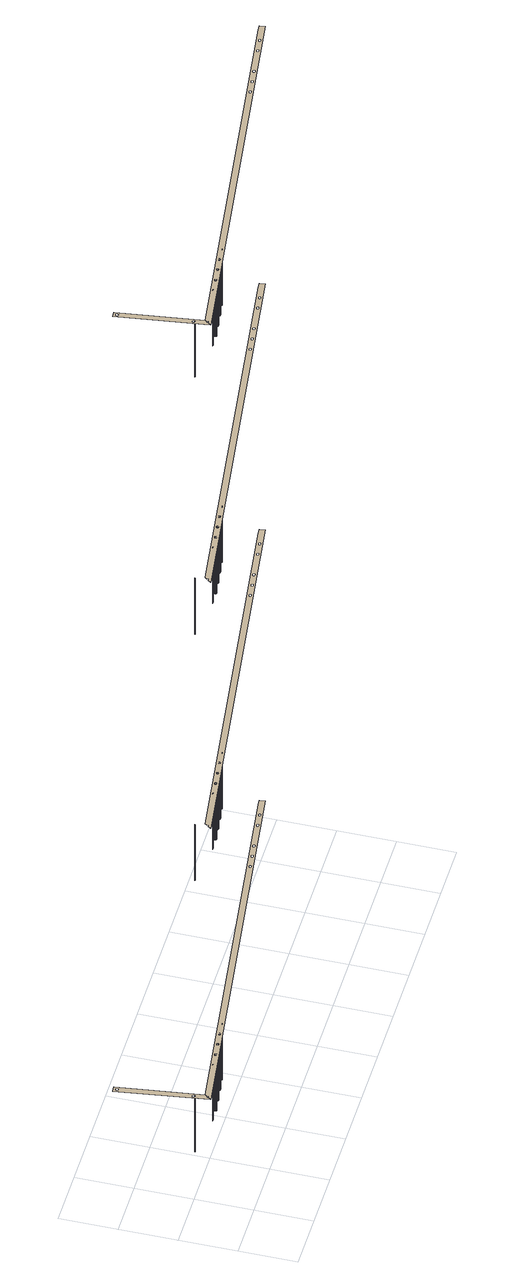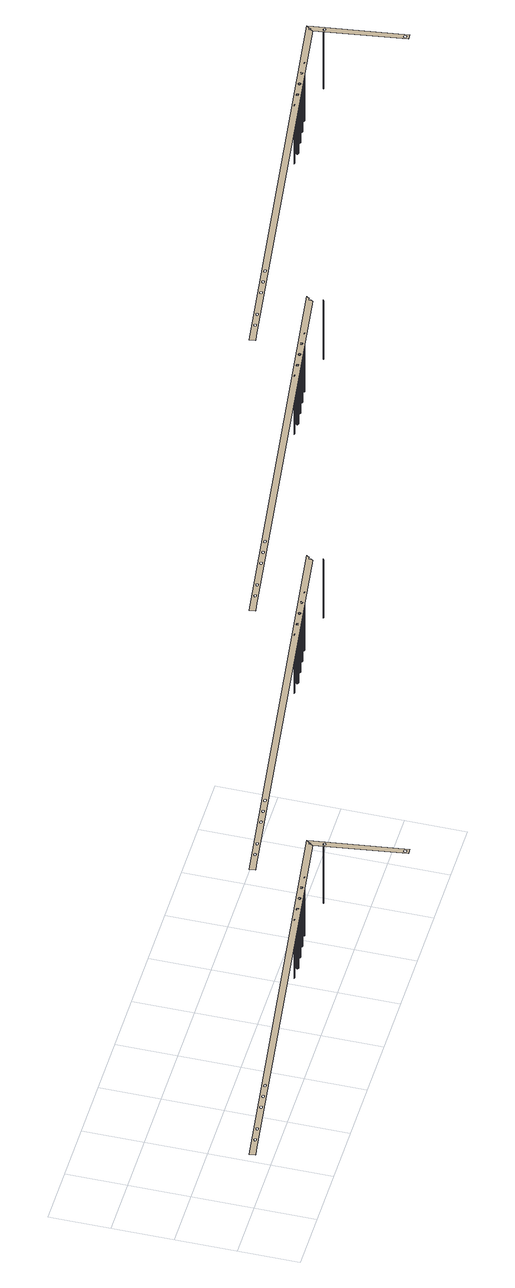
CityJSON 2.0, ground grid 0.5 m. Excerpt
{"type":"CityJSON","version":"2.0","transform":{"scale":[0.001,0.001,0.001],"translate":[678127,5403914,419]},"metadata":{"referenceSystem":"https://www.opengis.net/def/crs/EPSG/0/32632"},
"CityObjects":{
"building1":{"type":"Building","attributes":{"dataAvailable":"Sufficient","measuredHeight":17.58},"children":["building1-1","building1-2","building1-3","building1-4"]},
"building1-1":{"type":"BuildingInstallation","attributes":{"materialClass":"Metal","materialName":"Aluminium","materialUncertainty":0.3,"relationToConstruction":"outside"},"parents":["building1"],"geometry":[{"type":"MultiSurface","lod":"3","boundaries":[[[0,1,2,3,4,5,6,7,8,9,10,11,12,13,14,15,16],[17,18,19,20,21,22,23,24,25,26,27,28,29,30,31,32,33,34,35,36,37,38,39,40],[41,31,42],[43,44,45,46,47,48,49,50,51,52,53,54,55,56,57,58,59,60,61,62,63,64,65,66]],[[60,67,68,61]],[[69,68,67,70]],[[71,72,68,69]],[[61,68,72,62]],[[62,72,73,63]],[[74,73,72,71]],[[63,73,75,64]],[[76,75,73,74]],[[77,78,79,80]],[[80,79,81,82]],[[83,81,79,84]],[[85,86,81,83]],[[82,81,86,87]],[[87,86,88,89]],[[90,88,86,85]],[[1,0,91,92,93,13,12,94,95,96,97,98,99,100,101,102,103,104,105,106,107,108],[109,110,111,112,113,114,115,116,117,118,119,120,121,122,123,124,125,126,127,128,129,130,131,132],[133,134,135,136,137,138,139,140,141,142,143,144,145,146,147,148,149,150,151,152,153,154,155,156],[157,158,159,160,161,162,163,164,165,166,167,168,169,170,171,172,173,174,175,176,177,178,179,180],[181,182,183,184,185,186,187,188,189,190,191,192,193,194,195,196,197,198,199,200,201,202,203,204],[205,206,207,208,209,210,211,212,213,214,215,216,217,218,219,220,221,222,223,224,225,226,227,228]],[[229,230,231,232]],[[233,231,230,234]],[[235,236,230,229]],[[234,230,236,237]],[[232,231,238,239]],[[240,238,231,233]],[[239,238,241,242]],[[243,241,238,240]],[[244,245,236,235]],[[237,236,245,246]],[[247,248,241,243]],[[242,241,248,249]],[[250,251,245,244]],[[246,245,251,252]],[[253,254,248,247]],[[249,248,254,255]],[[255,254,256,257]],[[258,256,254,253]],[[257,256,259,260]],[[261,259,256,258]],[[262,263,264,265]],[[266,264,263,267]],[[232,229,235,244,250,268,265,262,269,270,271,272,273,274,275,276,277,278,260,257,255,249,242,239]],[[251,279,264,263,280,281,282,283,284,285,286,287,288,289,259,256,254,248,241,238,231,230,236,245]],[[290,289,259,261]],[[260,259,289,278]],[[269,280,263,262]],[[267,263,280,291]],[[278,289,288,277]],[[292,288,289,290]],[[270,281,280,269]],[[291,280,281,293]],[[277,288,287,276]],[[294,287,288,292]],[[293,281,282,295]],[[271,282,281,270]],[[296,286,287,294]],[[276,287,286,275]],[[272,283,282,271]],[[295,282,283,297]],[[275,286,285,274]],[[298,285,286,296]],[[273,284,283,272]],[[297,283,284,299]],[[274,285,284,273]],[[299,284,285,298]],[[300,301,302,303]],[[304,302,301,305]],[[306,307,301,300]],[[305,301,307,308]],[[309,310,302,304]],[[303,302,310,311]],[[311,310,312,313]],[[314,312,310,309]],[[308,307,315,316]],[[317,315,307,306]],[[316,315,318,319]],[[320,318,315,317]],[[313,312,321,322]],[[323,321,312,314]],[[324,325,318,320]],[[319,318,325,326]],[[327,328,321,323]],[[322,321,328,329]],[[330,331,325,324]],[[326,325,331,332]],[[329,328,333,334]],[[335,333,328,327]],[[336,337,331,330]],[[332,331,337,338]],[[339,340,341,342,343,344,345,346,347,348,349,337,331,325,318,315,307,301,302,310,312,321,328,333]],[[305,304,309,314,323,327,335,350,351,352,353,354,355,356,357,358,359,360,338,332,326,319,316,308]],[[350,339,333,335]],[[334,333,339,361]],[[338,337,349,360]],[[362,349,337,336]],[[351,340,339,350]],[[361,339,340,363]],[[364,348,349,362]],[[360,349,348,359]],[[363,340,341,365]],[[352,341,340,351]],[[366,347,348,364]],[[359,348,347,358]],[[353,342,341,352]],[[365,341,342,367]],[[367,342,343,368]],[[354,343,342,353]],[[369,346,347,366]],[[358,347,346,357]],[[355,344,343,354]],[[368,343,344,370]],[[371,345,346,369]],[[357,346,345,356]],[[356,345,344,355]],[[370,344,345,371]],[[372,373,374,375]],[[376,374,373,377]],[[375,374,378,379]],[[380,378,374,376]],[[377,373,381,382]],[[383,381,373,372]],[[384,385,381,383]],[[382,381,385,386]],[[379,378,387,388]],[[389,387,378,380]],[[386,385,390,391]],[[392,390,385,384]],[[388,387,393,394]],[[395,393,387,389]],[[396,397,390,392]],[[391,390,397,398]],[[394,393,399,400]],[[401,399,393,395]],[[402,403,397,396]],[[398,397,403,404]],[[405,406,399,401]],[[400,399,406,407]],[[404,403,408,409]],[[410,408,403,402]],[[411,412,413,414,415,416,417,407,400,394,388,379,375,372,383,384,392,396,402,410,418,419,420,421]],[[422,406,399,393,387,378,374,373,381,385,390,397,403,408,423,424,425,426,427,428,429,430,431,432]],[[409,408,423,433]],[[418,423,408,410]],[[419,424,423,418]],[[433,423,424,434]],[[420,425,424,419]],[[434,424,425,435]],[[435,425,426,436]],[[421,426,425,420]],[[414,430,429,413]],[[437,429,430,438]],[[439,428,429,437]],[[413,429,428,412]],[[436,426,427,440]],[[411,427,426,421]],[[412,428,427,411]],[[440,427,428,439]],[[441,442,443,444]],[[445,443,442,446]],[[447,448,443,445]],[[444,443,448,449]]]}]},
"building1-2":{"type":"BuildingInstallation","attributes":{"materialClass":"Metal","materialName":"Aluminium","materialUncertainty":0.3,"relationToConstruction":"outside"},"parents":["building1"],"geometry":[{"type":"MultiSurface","lod":"3","boundaries":[[[450,451,452,453,454,455,456,457,458,459,460,461,462,463,464,465,466],[467,468,469,470,471,472,473,474,475,476,477,478,479,480,481,482,483,484,485,486,487,488,489,490],[491,481,492],[493,494,495,496,497,498,499,500,501,502,503,504,505,506,507,508,509,510,511,512,513,514,515,516]],[[510,517,518,511]],[[519,518,517,520]],[[521,522,518,519]],[[511,518,522,512]],[[512,522,523,513]],[[524,523,522,521]],[[513,523,525,514]],[[526,525,523,524]],[[527,528,529,530]],[[530,529,531,532]],[[533,531,529,534]],[[535,536,531,533]],[[532,531,536,537]],[[537,536,538,539]],[[540,538,536,535]],[[451,450,541,542,543,463,462,544,545,546,547,548,549,550,551,552,553,554,555,556,557,558],[559,560,561,562,563,564,565,566,567,568,569,570,571,572,573,574,575,576,577,578,579,580,581,582],[583,584,585,586,587,588,589,590,591,592,593,594,595,596,597,598,599,600,601,602,603,604,605,606],[607,608,609,610,611,612,613,614,615,616,617,618,619,620,621,622,623,624,625,626,627,628,629,630],[631,632,633,634,635,636,637,638,639,640,641,642,643,644,645,646,647,648,649,650,651,652,653,654],[655,656,657,658,659,660,661,662,663,664,665,666,667,668,669,670,671,672,673,674,675,676,677,678]],[[679,680,681,682]],[[683,681,680,684]],[[685,686,680,679]],[[684,680,686,687]],[[682,681,688,689]],[[690,688,681,683]],[[689,688,691,692]],[[693,691,688,690]],[[694,695,686,685]],[[687,686,695,696]],[[697,698,691,693]],[[692,691,698,699]],[[700,701,695,694]],[[696,695,701,702]],[[703,704,698,697]],[[699,698,704,705]],[[705,704,706,707]],[[708,706,704,703]],[[707,706,709,710]],[[711,709,706,708]],[[712,713,714,715]],[[716,714,713,717]],[[682,679,685,694,700,718,715,712,719,720,721,722,723,724,725,726,727,728,710,707,705,699,692,689]],[[701,729,714,713,730,731,732,733,734,735,736,737,738,739,709,706,704,698,691,688,681,680,686,695]],[[740,739,709,711]],[[710,709,739,728]],[[719,730,713,712]],[[717,713,730,741]],[[728,739,738,727]],[[742,738,739,740]],[[720,731,730,719]],[[741,730,731,743]],[[727,738,737,726]],[[744,737,738,742]],[[743,731,732,745]],[[721,732,731,720]],[[746,736,737,744]],[[726,737,736,725]],[[722,733,732,721]],[[745,732,733,747]],[[725,736,735,724]],[[748,735,736,746]],[[723,734,733,722]],[[747,733,734,749]],[[724,735,734,723]],[[749,734,735,748]],[[750,751,752,753]],[[754,752,751,755]],[[756,757,751,750]],[[755,751,757,758]],[[759,760,752,754]],[[753,752,760,761]],[[761,760,762,763]],[[764,762,760,759]],[[758,757,765,766]],[[767,765,757,756]],[[766,765,768,769]],[[770,768,765,767]],[[763,762,771,772]],[[773,771,762,764]],[[774,775,768,770]],[[769,768,775,776]],[[777,778,771,773]],[[772,771,778,779]],[[780,781,775,774]],[[776,775,781,782]],[[779,778,783,784]],[[785,783,778,777]],[[786,787,781,780]],[[782,781,787,788]],[[789,790,791,792,793,794,795,796,797,798,799,787,781,775,768,765,757,751,752,760,762,771,778,783]],[[755,754,759,764,773,777,785,800,801,802,803,804,805,806,807,808,809,810,788,782,776,769,766,758]],[[800,789,783,785]],[[784,783,789,811]],[[788,787,799,810]],[[812,799,787,786]],[[801,790,789,800]],[[811,789,790,813]],[[814,798,799,812]],[[810,799,798,809]],[[813,790,791,815]],[[802,791,790,801]],[[816,797,798,814]],[[809,798,797,808]],[[803,792,791,802]],[[815,791,792,817]],[[817,792,793,818]],[[804,793,792,803]],[[819,796,797,816]],[[808,797,796,807]],[[805,794,793,804]],[[818,793,794,820]],[[821,795,796,819]],[[807,796,795,806]],[[806,795,794,805]],[[820,794,795,821]],[[822,823,824,825]],[[826,824,823,827]],[[825,824,828,829]],[[830,828,824,826]],[[827,823,831,832]],[[833,831,823,822]],[[834,835,831,833]],[[832,831,835,836]],[[829,828,837,838]],[[839,837,828,830]],[[836,835,840,841]],[[842,840,835,834]],[[838,837,843,844]],[[845,843,837,839]],[[846,847,840,842]],[[841,840,847,848]],[[844,843,849,850]],[[851,849,843,845]],[[852,853,847,846]],[[848,847,853,854]],[[855,856,849,851]],[[850,849,856,857]],[[854,853,858,859]],[[860,858,853,852]],[[861,862,863,864,865,866,867,857,850,844,838,829,825,822,833,834,842,846,852,860,868,869,870,871]],[[872,856,849,843,837,828,824,823,831,835,840,847,853,858,873,874,875,876,877,878,879,880,881,882]],[[859,858,873,883]],[[868,873,858,860]],[[869,874,873,868]],[[883,873,874,884]],[[870,875,874,869]],[[884,874,875,885]],[[885,875,876,886]],[[871,876,875,870]],[[864,880,879,863]],[[887,879,880,888]],[[889,878,879,887]],[[863,879,878,862]],[[886,876,877,890]],[[861,877,876,871]],[[862,878,877,861]],[[890,877,878,889]],[[891,892,893,894]],[[895,893,892,896]],[[897,898,893,895]],[[894,893,898,899]]]}]},
"building1-3":{"type":"BuildingInstallation","attributes":{"materialClass":"Metal","materialName":"Aluminium","materialUncertainty":0.3,"relationToConstruction":"outside"},"parents":["building1"],"geometry":[{"type":"MultiSurface","lod":"3","boundaries":[[[900,901,902,903]],[[904,902,901,905]],[[906,907,902,904]],[[903,902,907,908]],[[908,907,909,910]],[[911,909,907,906]],[[910,909,912,913]],[[914,912,909,911]],[[915,916,917,918]],[[918,917,919,920]],[[921,919,917,922]],[[923,924,919,921]],[[920,919,924,925]],[[925,924,926,927]],[[928,926,924,923]],[[929,930,931,932,933,934,935,936,937,938,939,940,941,942,943,944,945,946,947,948,949,950],[951,952,953,954,955,956,957,958,959,960,961,962,963,964,965,966,967,968,969,970,971,972,973,974],[975,976,977,978,979,980,981,982,983,984,985,986,987,988,989,990,991,992,993,994,995,996,997,998],[999,1000,1001,1002,1003,1004,1005,1006,1007,1008,1009,1010,1011,1012,1013,1014,1015,1016,1017,1018,1019,1020,1021,1022],[1023,1024,1025,1026,1027,1028,1029,1030,1031,1032,1033,1034,1035,1036,1037,1038,1039,1040,1041,1042,1043,1044,1045,1046],[1047,1048,1049,1050,1051,1052,1053,1054,1055,1056,1057,1058,1059,1060,1061,1062,1063,1064,1065,1066,1067,1068,1069,1070]],[[1071,1072,1073,1074]],[[1075,1073,1072,1076]],[[1077,1078,1072,1071]],[[1076,1072,1078,1079]],[[1074,1073,1080,1081]],[[1082,1080,1073,1075]],[[1081,1080,1083,1084]],[[1085,1083,1080,1082]],[[1086,1087,1078,1077]],[[1079,1078,1087,1088]],[[1089,1090,1083,1085]],[[1084,1083,1090,1091]],[[1092,1093,1087,1086]],[[1088,1087,1093,1094]],[[1095,1096,1090,1089]],[[1091,1090,1096,1097]],[[1097,1096,1098,1099]],[[1100,1098,1096,1095]],[[1099,1098,1101,1102]],[[1103,1101,1098,1100]],[[1104,1105,1106,1107]],[[1108,1106,1105,1109]],[[1074,1071,1077,1086,1092,1110,1107,1104,1111,1112,1113,1114,1115,1116,1117,1118,1119,1120,1102,1099,1097,1091,1084,1081]],[[1093,1121,1106,1105,1122,1123,1124,1125,1126,1127,1128,1129,1130,1131,1101,1098,1096,1090,1083,1080,1073,1072,1078,1087]],[[1132,1131,1101,1103]],[[1102,1101,1131,1120]],[[1111,1122,1105,1104]],[[1109,1105,1122,1133]],[[1120,1131,1130,1119]],[[1134,1130,1131,1132]],[[1112,1123,1122,1111]],[[1133,1122,1123,1135]],[[1119,1130,1129,1118]],[[1136,1129,1130,1134]],[[1135,1123,1124,1137]],[[1113,1124,1123,1112]],[[1138,1128,1129,1136]],[[1118,1129,1128,1117]],[[1114,1125,1124,1113]],[[1137,1124,1125,1139]],[[1117,1128,1127,1116]],[[1140,1127,1128,1138]],[[1115,1126,1125,1114]],[[1139,1125,1126,1141]],[[1116,1127,1126,1115]],[[1141,1126,1127,1140]],[[1142,1143,1144,1145]],[[1146,1144,1143,1147]],[[1148,1149,1143,1142]],[[1147,1143,1149,1150]],[[1151,1152,1144,1146]],[[1145,1144,1152,1153]],[[1153,1152,1154,1155]],[[1156,1154,1152,1151]],[[1150,1149,1157,1158]],[[1159,1157,1149,1148]],[[1158,1157,1160,1161]],[[1162,1160,1157,1159]],[[1155,1154,1163,1164]],[[1165,1163,1154,1156]],[[1166,1167,1160,1162]],[[1161,1160,1167,1168]],[[1169,1170,1163,1165]],[[1164,1163,1170,1171]],[[1172,1173,1167,1166]],[[1168,1167,1173,1174]],[[1171,1170,1175,1176]],[[1177,1175,1170,1169]],[[1178,1179,1173,1172]],[[1174,1173,1179,1180]],[[1181,1182,1183,1184,1185,1186,1187,1188,1189,1190,1191,1179,1173,1167,1160,1157,1149,1143,1144,1152,1154,1163,1170,1175]],[[1147,1146,1151,1156,1165,1169,1177,1192,1193,1194,1195,1196,1197,1198,1199,1200,1201,1202,1180,1174,1168,1161,1158,1150]],[[1192,1181,1175,1177]],[[1176,1175,1181,1203]],[[1180,1179,1191,1202]],[[1204,1191,1179,1178]],[[1193,1182,1181,1192]],[[1203,1181,1182,1205]],[[1206,1190,1191,1204]],[[1202,1191,1190,1201]],[[1205,1182,1183,1207]],[[1194,1183,1182,1193]],[[1208,1189,1190,1206]],[[1201,1190,1189,1200]],[[1195,1184,1183,1194]],[[1207,1183,1184,1209]],[[1209,1184,1185,1210]],[[1196,1185,1184,1195]],[[1211,1188,1189,1208]],[[1200,1189,1188,1199]],[[1197,1186,1185,1196]],[[1210,1185,1186,1212]],[[1213,1187,1188,1211]],[[1199,1188,1187,1198]],[[1198,1187,1186,1197]],[[1212,1186,1187,1213]],[[1214,1215,1216,1217]],[[1218,1216,1215,1219]],[[1217,1216,1220,1221]],[[1222,1220,1216,1218]],[[1219,1215,1223,1224]],[[1225,1223,1215,1214]],[[1226,1227,1223,1225]],[[1224,1223,1227,1228]],[[1221,1220,1229,1230]],[[1231,1229,1220,1222]],[[1228,1227,1232,1233]],[[1234,1232,1227,1226]],[[1230,1229,1235,1236]],[[1237,1235,1229,1231]],[[1238,1239,1232,1234]],[[1233,1232,1239,1240]],[[1236,1235,1241,1242]],[[1243,1241,1235,1237]],[[1244,1245,1239,1238]],[[1240,1239,1245,1246]],[[1247,1248,1241,1243]],[[1242,1241,1248,1249]],[[1250,1251,1248,1247]],[[1249,1248,1251,1252]],[[1246,1245,1253,1254]],[[1255,1253,1245,1244]],[[1256,1257,1258,1259,1260,1261,1252,1249,1242,1236,1230,1221,1217,1214,1225,1226,1234,1238,1244,1255,1262,1263,1264,1265]],[[1251,1248,1241,1235,1229,1220,1216,1215,1223,1227,1232,1239,1245,1253,1266,1267,1268,1269,1270,1271,1272,1273,1274,1275]],[[1254,1253,1266,1276]],[[1262,1266,1253,1255]],[[1263,1267,1266,1262]],[[1276,1266,1267,1277]],[[1264,1268,1267,1263]],[[1277,1267,1268,1278]],[[1278,1268,1269,1279]],[[1265,1269,1268,1264]],[[1259,1273,1272,1258]],[[1280,1272,1273,1281]],[[1282,1271,1272,1280]],[[1258,1272,1271,1257]],[[1279,1269,1270,1283]],[[1256,1270,1269,1265]],[[1257,1271,1270,1256]],[[1283,1270,1271,1282]],[[1284,1285,1286,1287]],[[1288,1286,1285,1289]],[[1290,1291,1286,1288]],[[1287,1286,1291,1292]]]}]},
"building1-4":{"type":"BuildingInstallation","attributes":{"materialClass":"Metal","materialName":"Aluminium","materialUncertainty":0.3,"relationToConstruction":"outside"},"parents":["building1"],"geometry":[{"type":"MultiSurface","lod":"3","boundaries":[[[1293,1294,1295,1296]],[[1297,1295,1294,1298]],[[1299,1300,1295,1297]],[[1296,1295,1300,1301]],[[1301,1300,1302,1303]],[[1304,1302,1300,1299]],[[1303,1302,1305,1306]],[[1307,1305,1302,1304]],[[1308,1309,1310,1311]],[[1311,1310,1312,1313]],[[1314,1312,1310,1315]],[[1316,1317,1312,1314]],[[1313,1312,1317,1318]],[[1318,1317,1319,1320]],[[1321,1319,1317,1316]],[[1322,1323,1324,1325,1326,1327,1328,1329,1330,1331,1332,1333,1334,1335,1336,1337,1338,1339,1340,1341,1342,1343],[1344,1345,1346,1347,1348,1349,1350,1351,1352,1353,1354,1355,1356,1357,1358,1359,1360,1361,1362,1363,1364,1365,1366,1367],[1368,1369,1370,1371,1372,1373,1374,1375,1376,1377,1378,1379,1380,1381,1382,1383,1384,1385,1386,1387,1388,1389,1390,1391],[1392,1393,1394,1395,1396,1397,1398,1399,1400,1401,1402,1403,1404,1405,1406,1407,1408,1409,1410,1411,1412,1413,1414,1415],[1416,1417,1418,1419,1420,1421,1422,1423,1424,1425,1426,1427,1428,1429,1430,1431,1432,1433,1434,1435,1436,1437,1438,1439],[1440,1441,1442,1443,1444,1445,1446,1447,1448,1449,1450,1451,1452,1453,1454,1455,1456,1457,1458,1459,1460,1461,1462,1463]],[[1464,1465,1466,1467]],[[1468,1466,1465,1469]],[[1470,1471,1465,1464]],[[1469,1465,1471,1472]],[[1467,1466,1473,1474]],[[1475,1473,1466,1468]],[[1474,1473,1476,1477]],[[1478,1476,1473,1475]],[[1479,1480,1471,1470]],[[1472,1471,1480,1481]],[[1482,1483,1476,1478]],[[1477,1476,1483,1484]],[[1485,1486,1480,1479]],[[1481,1480,1486,1487]],[[1488,1489,1483,1482]],[[1484,1483,1489,1490]],[[1490,1489,1491,1492]],[[1493,1491,1489,1488]],[[1492,1491,1494,1495]],[[1496,1494,1491,1493]],[[1497,1498,1499,1500]],[[1501,1499,1498,1502]],[[1467,1464,1470,1479,1485,1503,1500,1497,1504,1505,1506,1507,1508,1509,1510,1511,1512,1513,1495,1492,1490,1484,1477,1474]],[[1486,1514,1499,1498,1515,1516,1517,1518,1519,1520,1521,1522,1523,1524,1494,1491,1489,1483,1476,1473,1466,1465,1471,1480]],[[1525,1524,1494,1496]],[[1495,1494,1524,1513]],[[1504,1515,1498,1497]],[[1502,1498,1515,1526]],[[1513,1524,1523,1512]],[[1527,1523,1524,1525]],[[1505,1516,1515,1504]],[[1526,1515,1516,1528]],[[1512,1523,1522,1511]],[[1529,1522,1523,1527]],[[1528,1516,1517,1530]],[[1506,1517,1516,1505]],[[1531,1521,1522,1529]],[[1511,1522,1521,1510]],[[1507,1518,1517,1506]],[[1530,1517,1518,1532]],[[1510,1521,1520,1509]],[[1533,1520,1521,1531]],[[1508,1519,1518,1507]],[[1532,1518,1519,1534]],[[1509,1520,1519,1508]],[[1534,1519,1520,1533]],[[1535,1536,1537,1538]],[[1539,1537,1536,1540]],[[1541,1542,1536,1535]],[[1540,1536,1542,1543]],[[1544,1545,1537,1539]],[[1538,1537,1545,1546]],[[1546,1545,1547,1548]],[[1549,1547,1545,1544]],[[1543,1542,1550,1551]],[[1552,1550,1542,1541]],[[1551,1550,1553,1554]],[[1555,1553,1550,1552]],[[1548,1547,1556,1557]],[[1558,1556,1547,1549]],[[1559,1560,1553,1555]],[[1554,1553,1560,1561]],[[1562,1563,1556,1558]],[[1557,1556,1563,1564]],[[1565,1566,1560,1559]],[[1561,1560,1566,1567]],[[1564,1563,1568,1569]],[[1570,1568,1563,1562]],[[1571,1572,1566,1565]],[[1567,1566,1572,1573]],[[1574,1575,1576,1577,1578,1579,1580,1581,1582,1583,1584,1572,1566,1560,1553,1550,1542,1536,1537,1545,1547,1556,1563,1568]],[[1540,1539,1544,1549,1558,1562,1570,1585,1586,1587,1588,1589,1590,1591,1592,1593,1594,1595,1573,1567,1561,1554,1551,1543]],[[1585,1574,1568,1570]],[[1569,1568,1574,1596]],[[1573,1572,1584,1595]],[[1597,1584,1572,1571]],[[1586,1575,1574,1585]],[[1596,1574,1575,1598]],[[1599,1583,1584,1597]],[[1595,1584,1583,1594]],[[1598,1575,1576,1600]],[[1587,1576,1575,1586]],[[1601,1582,1583,1599]],[[1594,1583,1582,1593]],[[1588,1577,1576,1587]],[[1600,1576,1577,1602]],[[1602,1577,1578,1603]],[[1589,1578,1577,1588]],[[1604,1581,1582,1601]],[[1593,1582,1581,1592]],[[1590,1579,1578,1589]],[[1603,1578,1579,1605]],[[1606,1580,1581,1604]],[[1592,1581,1580,1591]],[[1591,1580,1579,1590]],[[1605,1579,1580,1606]],[[1607,1608,1609,1610]],[[1611,1609,1608,1612]],[[1610,1609,1613,1614]],[[1615,1613,1609,1611]],[[1612,1608,1616,1617]],[[1618,1616,1608,1607]],[[1619,1620,1616,1618]],[[1617,1616,1620,1621]],[[1614,1613,1622,1623]],[[1624,1622,1613,1615]],[[1621,1620,1625,1626]],[[1627,1625,1620,1619]],[[1623,1622,1628,1629]],[[1630,1628,1622,1624]],[[1631,1632,1625,1627]],[[1626,1625,1632,1633]],[[1629,1628,1634,1635]],[[1636,1634,1628,1630]],[[1637,1638,1632,1631]],[[1633,1632,1638,1639]],[[1640,1641,1634,1636]],[[1635,1634,1641,1642]],[[1643,1644,1641,1640]],[[1642,1641,1644,1645]],[[1639,1638,1646,1647]],[[1648,1646,1638,1637]],[[1649,1650,1651,1652,1653,1654,1645,1642,1635,1629,1623,1614,1610,1607,1618,1619,1627,1631,1637,1648,1655,1656,1657,1658]],[[1644,1641,1634,1628,1622,1613,1609,1608,1616,1620,1625,1632,1638,1646,1659,1660,1661,1662,1663,1664,1665,1666,1667,1668]],[[1647,1646,1659,1669]],[[1655,1659,1646,1648]],[[1656,1660,1659,1655]],[[1669,1659,1660,1670]],[[1657,1661,1660,1656]],[[1670,1660,1661,1671]],[[1671,1661,1662,1672]],[[1658,1662,1661,1657]],[[1652,1666,1665,1651]],[[1673,1665,1666,1674]],[[1675,1664,1665,1673]],[[1651,1665,1664,1650]],[[1672,1662,1663,1676]],[[1649,1663,1662,1658]],[[1650,1664,1663,1649]],[[1676,1663,1664,1675]],[[1677,1678,1679,1680]],[[1681,1679,1678,1682]],[[1683,1684,1679,1681]],[[1680,1679,1684,1685]]]}]}
},
"vertices":[
[586,562,1115],[573,546,1115],[572,546,1115],[569,546,1115],[566,545,1115],[564,544,1115],[562,542,1115],[560,540,1115],[560,538,1115],[559,536,1115],[559,533,1115],[559,531,1115],[561,529,1115],[543,506,1115],[536,556,1115],[437,1292,1115],[486,1299,1115],[469,1275,1115],[467,1276,1115],[464,1276,1115],[462,1276,1115],[460,1274,1115],[458,1272,1115],[457,1270,1115],[457,1267,1115],[457,1264,1115],[457,1261,1115],[459,1259,1115],[460,1256,1115],[463,1255,1115],[465,1254,1115],[467,1254,1115],[470,1255,1115],[472,1256,1115],[473,1258,1115],[474,1261,1115],[475,1263,1115],[475,1266,1115],[474,1269,1115],[473,1272,1115],[471,1274,1115],[472,1255,1115],[470,1254,1115],[557,651,1115],[556,654,1115],[554,656,1115],[552,657,1115],[550,658,1115],[548,658,1115],[545,657,1115],[543,656,1115],[542,654,1115],[541,652,1115],[540,649,1115],[540,646,1115],[541,643,1115],[542,641,1115],[544,639,1115],[546,637,1115],[548,637,1115],[550,637,1115],[553,637,1115],[555,639,1115],[556,641,1115],[557,643,1115],[558,646,1115],[558,648,1115],[550,637,503],[553,637,503],[553,637,502],[550,637,502],[555,639,502],[555,639,503],[556,641,503],[556,641,502],[557,643,503],[557,643,502],[941,593,502],[941,593,503],[944,594,503],[944,594,502],[947,594,503],[947,594,502],[947,594,1115],[944,594,1115],[949,594,1115],[949,594,503],[949,594,502],[952,593,503],[952,593,502],[952,593,1115],[4006,1023,1115],[4056,1029,1115],[4062,980,1115],[563,527,1115],[565,526,1115],[568,526,1115],[571,526,1115],[574,527,1115],[576,528,1115],[578,530,1115],[580,532,1115],[581,534,1115],[581,536,1115],[581,539,1115],[580,541,1115],[579,543,1115],[577,544,1115],[574,546,1115],[3295,902,1115],[3294,904,1115],[3293,906,1115],[3291,907,1115],[3288,909,1115],[3286,909,1115],[3283,909,1115],[3280,908,1115],[3278,907,1115],[3276,905,1115],[3274,903,1115],[3273,901,1115],[3273,899,1115],[3274,897,1115],[3275,895,1115],[3277,893,1115],[3280,892,1115],[3282,891,1115],[3285,892,1115],[3288,892,1115],[3290,893,1115],[3292,895,1115],[3294,897,1115],[3295,899,1115],[3880,980,1115],[3881,978,1115],[3882,976,1115],[3884,975,1115],[3887,974,1115],[3889,973,1115],[3892,973,1115],[3895,974,1115],[3897,975,1115],[3899,977,1115],[3901,979,1115],[3901,981,1115],[3902,983,1115],[3901,986,1115],[3900,988,1115],[3898,989,1115],[3895,990,1115],[3893,991,1115],[3890,991,1115],[3887,990,1115],[3885,989,1115],[3883,987,1115],[3881,985,1115],[3880,983,1115],[3759,964,1115],[3760,962,1115],[3761,960,1115],[3763,958,1115],[3765,957,1115],[3768,957,1115],[3771,957,1115],[3773,958,1115],[3776,959,1115],[3778,960,1115],[3779,962,1115],[3780,965,1115],[3780,967,1115],[3780,969,1115],[3778,971,1115],[3776,973,1115],[3774,974,1115],[3771,974,1115],[3768,974,1115],[3766,974,1115],[3763,972,1115],[3761,971,1115],[3760,969,1115],[3759,966,1115],[3416,918,1115],[3415,920,1115],[3414,922,1115],[3412,924,1115],[3410,925,1115],[3407,925,1115],[3404,925,1115],[3402,925,1115],[3399,923,1115],[3397,922,1115],[3396,920,1115],[3395,917,1115],[3395,915,1115],[3395,913,1115],[3397,911,1115],[3399,909,1115],[3401,908,1115],[3404,908,1115],[3407,908,1115],[3409,909,1115],[3412,910,1115],[3414,911,1115],[3415,913,1115],[3416,916,1115],[3516,931,1115],[3517,929,1115],[3518,927,1115],[3520,926,1115],[3522,925,1115],[3525,924,1115],[3528,924,1115],[3531,925,1115],[3533,926,1115],[3535,928,1115],[3537,930,1115],[3537,932,1115],[3537,934,1115],[3537,937,1115],[3535,939,1115],[3533,940,1115],[3531,941,1115],[3528,942,1115],[3526,942,1115],[3523,941,1115],[3520,940,1115],[3518,938,1115],[3517,936,1115],[3516,934,1115],[1056,598,502],[1056,598,503],[1056,600,503],[1056,600,502],[1056,600,1115],[1056,598,1115],[1058,596,502],[1058,596,503],[1058,596,1115],[1056,603,503],[1056,603,502],[1056,603,1115],[1056,605,503],[1056,605,502],[1056,605,1115],[1060,595,502],[1060,595,503],[1060,595,1115],[1058,607,1115],[1058,607,503],[1058,607,502],[1062,593,502],[1062,593,503],[1062,593,1115],[1060,609,1115],[1060,609,503],[1060,609,502],[1062,610,503],[1062,610,502],[1062,610,1115],[1065,610,503],[1065,610,502],[1065,610,1115],[1070,594,502],[1070,594,503],[1067,593,503],[1067,593,502],[1067,593,1115],[1070,594,1115],[1065,593,502],[1073,595,502],[1075,597,502],[1076,599,502],[1077,601,502],[1077,603,502],[1076,605,502],[1075,607,502],[1073,609,502],[1071,610,502],[1068,611,502],[1065,593,503],[1073,595,503],[1075,597,503],[1076,599,503],[1077,601,503],[1077,603,503],[1076,605,503],[1075,607,503],[1073,609,503],[1071,610,503],[1068,611,503],[1068,611,1115],[1073,595,1115],[1071,610,1115],[1075,597,1115],[1073,609,1115],[1076,599,1115],[1075,607,1115],[1077,601,1115],[1076,605,1115],[1077,603,1115],[1177,617,1115],[1177,617,503],[1178,614,503],[1178,614,1115],[1178,614,502],[1177,617,502],[1177,619,1115],[1177,619,503],[1177,619,502],[1179,612,502],[1179,612,503],[1179,612,1115],[1181,611,503],[1181,611,1115],[1181,611,502],[1178,621,503],[1178,621,502],[1178,621,1115],[1179,623,503],[1179,623,502],[1179,623,1115],[1183,610,503],[1183,610,1115],[1183,610,502],[1181,625,1115],[1181,625,503],[1181,625,502],[1186,609,502],[1186,609,503],[1186,609,1115],[1184,626,1115],[1184,626,503],[1184,626,502],[1189,609,503],[1189,609,1115],[1189,609,502],[1186,627,1115],[1186,627,503],[1186,627,502],[1192,610,503],[1194,611,503],[1196,613,503],[1197,615,503],[1198,617,503],[1198,620,503],[1198,622,503],[1196,624,503],[1194,625,503],[1192,626,503],[1189,627,503],[1192,610,502],[1194,611,502],[1196,613,502],[1197,615,502],[1198,617,502],[1198,620,502],[1198,622,502],[1196,624,502],[1194,625,502],[1192,626,502],[1189,627,502],[1192,610,1115],[1189,627,1115],[1194,611,1115],[1192,626,1115],[1196,613,1115],[1194,625,1115],[1197,615,1115],[1198,617,1115],[1196,624,1115],[1198,620,1115],[1198,622,1115],[1299,631,502],[1299,631,503],[1298,633,503],[1298,633,502],[1298,633,1115],[1299,631,1115],[1298,635,503],[1298,635,502],[1298,635,1115],[1300,629,503],[1300,629,1115],[1300,629,502],[1302,627,502],[1302,627,503],[1302,627,1115],[1299,638,503],[1299,638,502],[1299,638,1115],[1305,626,503],[1305,626,1115],[1305,626,502],[1301,640,503],[1301,640,502],[1301,640,1115],[1307,626,502],[1307,626,503],[1307,626,1115],[1303,641,503],[1303,641,502],[1303,641,1115],[1310,626,502],[1310,626,503],[1310,626,1115],[1305,642,1115],[1305,642,503],[1305,642,502],[1313,626,503],[1313,626,1115],[1313,626,502],[1320,636,502],[1319,638,502],[1318,640,502],[1316,642,502],[1313,643,502],[1311,643,502],[1308,643,502],[1315,628,502],[1317,629,502],[1319,631,502],[1320,634,502],[1308,643,503],[1315,628,503],[1317,629,503],[1319,631,503],[1320,634,503],[1320,636,503],[1319,638,503],[1318,640,503],[1316,642,503],[1313,643,503],[1311,643,503],[1315,628,1115],[1317,629,1115],[1319,631,1115],[1320,634,1115],[1318,640,1115],[1316,642,1115],[1319,638,1115],[1320,636,1115],[1426,642,1120],[1426,642,503],[1429,642,503],[1429,642,1120],[1429,642,502],[1426,642,502],[1432,642,502],[1432,642,503],[1432,642,1120],
[586,562,9663],[573,546,9663],[572,546,9663],[569,546,9663],[566,545,9663],[564,544,9663],[562,542,9663],[560,540,9663],[560,538,9663],[559,536,9663],[559,533,9663],[559,531,9663],[561,529,9663],[543,506,9663],[536,556,9663],[437,1292,9663],[486,1299,9663],[469,1275,9663],[467,1276,9663],[464,1276,9663],[462,1276,9663],[460,1274,9663],[458,1272,9663],[457,1270,9663],[457,1267,9663],[457,1264,9663],[457,1261,9663],[459,1259,9663],[460,1256,9663],[463,1255,9663],[465,1254,9663],[467,1254,9663],[470,1255,9663],[472,1256,9663],[473,1258,9663],[474,1261,9663],[475,1263,9663],[475,1266,9663],[474,1269,9663],[473,1272,9663],[471,1274,9663],[472,1255,9663],[470,1254,9663],[557,651,9663],[556,654,9663],[554,656,9663],[552,657,9663],[550,658,9663],[548,658,9663],[545,657,9663],[543,656,9663],[542,654,9663],[541,652,9663],[540,649,9663],[540,646,9663],[541,643,9663],[542,641,9663],[544,639,9663],[546,637,9663],[548,637,9663],[550,637,9663],[553,637,9663],[555,639,9663],[556,641,9663],[557,643,9663],[558,646,9663],[558,648,9663],[550,637,9052],[553,637,9052],[553,637,9050],[550,637,9050],[555,639,9050],[555,639,9052],[556,641,9052],[556,641,9050],[557,643,9052],[557,643,9050],[941,593,9050],[941,593,9052],[944,594,9052],[944,594,9050],[947,594,9052],[947,594,9050],[947,594,9663],[944,594,9663],[949,594,9663],[949,594,9052],[949,594,9050],[952,593,9052],[952,593,9050],[952,593,9663],[4006,1023,9663],[4056,1029,9663],[4062,980,9663],[563,527,9663],[565,526,9663],[568,526,9663],[571,526,9663],[574,527,9663],[576,528,9663],[578,530,9663],[580,532,9663],[581,534,9663],[581,536,9663],[581,539,9663],[580,541,9663],[579,543,9663],[577,544,9663],[574,546,9663],[3295,902,9663],[3294,904,9663],[3293,906,9663],[3291,907,9663],[3288,909,9663],[3286,909,9663],[3283,909,9663],[3280,908,9663],[3278,907,9663],[3276,905,9663],[3274,903,9663],[3273,901,9663],[3273,899,9663],[3274,897,9663],[3275,895,9663],[3277,893,9663],[3280,892,9663],[3282,891,9663],[3285,892,9663],[3288,892,9663],[3290,893,9663],[3292,895,9663],[3294,897,9663],[3295,899,9663],[3880,980,9663],[3881,978,9663],[3882,976,9663],[3884,975,9663],[3887,974,9663],[3889,973,9663],[3892,973,9663],[3895,974,9663],[3897,975,9663],[3899,977,9663],[3901,979,9663],[3901,981,9663],[3902,983,9663],[3901,986,9663],[3900,988,9663],[3898,989,9663],[3895,990,9663],[3893,991,9663],[3890,991,9663],[3887,990,9663],[3885,989,9663],[3883,987,9663],[3881,985,9663],[3880,983,9663],[3759,964,9663],[3760,962,9663],[3761,960,9663],[3763,958,9663],[3765,957,9663],[3768,957,9663],[3771,957,9663],[3773,958,9663],[3776,959,9663],[3778,960,9663],[3779,962,9663],[3780,965,9663],[3780,967,9663],[3780,969,9663],[3778,971,9663],[3776,973,9663],[3774,974,9663],[3771,974,9663],[3768,974,9663],[3766,974,9663],[3763,972,9663],[3761,971,9663],[3760,969,9663],[3759,966,9663],[3416,918,9663],[3415,920,9663],[3414,922,9663],[3412,924,9663],[3410,925,9663],[3407,925,9663],[3404,925,9663],[3402,925,9663],[3399,923,9663],[3397,922,9663],[3396,920,9663],[3395,917,9663],[3395,915,9663],[3395,913,9663],[3397,911,9663],[3399,909,9663],[3401,908,9663],[3404,908,9663],[3407,908,9663],[3409,909,9663],[3412,910,9663],[3414,911,9663],[3415,913,9663],[3416,916,9663],[3516,931,9663],[3517,929,9663],[3518,927,9663],[3520,926,9663],[3522,925,9663],[3525,924,9663],[3528,924,9663],[3531,925,9663],[3533,926,9663],[3535,928,9663],[3537,930,9663],[3537,932,9663],[3537,934,9663],[3537,937,9663],[3535,939,9663],[3533,940,9663],[3531,941,9663],[3528,942,9663],[3526,942,9663],[3523,941,9663],[3520,940,9663],[3518,938,9663],[3517,936,9663],[3516,934,9663],[1056,598,9050],[1056,598,9052],[1056,600,9052],[1056,600,9050],[1056,600,9663],[1056,598,9663],[1058,596,9050],[1058,596,9052],[1058,596,9663],[1056,603,9052],[1056,603,9050],[1056,603,9663],[1056,605,9052],[1056,605,9050],[1056,605,9663],[1060,595,9050],[1060,595,9052],[1060,595,9663],[1058,607,9663],[1058,607,9052],[1058,607,9050],[1062,593,9050],[1062,593,9052],[1062,593,9663],[1060,609,9663],[1060,609,9052],[1060,609,9050],[1062,610,9052],[1062,610,9050],[1062,610,9663],[1065,610,9052],[1065,610,9050],[1065,610,9663],[1070,594,9050],[1070,594,9052],[1067,593,9052],[1067,593,9050],[1067,593,9663],[1070,594,9663],[1065,593,9050],[1073,595,9050],[1075,597,9050],[1076,599,9050],[1077,601,9050],[1077,603,9050],[1076,605,9050],[1075,607,9050],[1073,609,9050],[1071,610,9050],[1068,611,9050],[1065,593,9052],[1073,595,9052],[1075,597,9052],[1076,599,9052],[1077,601,9052],[1077,603,9052],[1076,605,9052],[1075,607,9052],[1073,609,9052],[1071,610,9052],[1068,611,9052],[1068,611,9663],[1073,595,9663],[1071,610,9663],[1075,597,9663],[1073,609,9663],[1076,599,9663],[1075,607,9663],[1077,601,9663],[1076,605,9663],[1077,603,9663],[1177,617,9663],[1177,617,9052],[1178,614,9052],[1178,614,9663],[1178,614,9050],[1177,617,9050],[1177,619,9663],[1177,619,9052],[1177,619,9050],[1179,612,9050],[1179,612,9052],[1179,612,9663],[1181,611,9052],[1181,611,9663],[1181,611,9050],[1178,621,9052],[1178,621,9050],[1178,621,9663],[1179,623,9052],[1179,623,9050],[1179,623,9663],[1183,610,9052],[1183,610,9663],[1183,610,9050],[1181,625,9663],[1181,625,9052],[1181,625,9050],[1186,609,9050],[1186,609,9052],[1186,609,9663],[1184,626,9663],[1184,626,9052],[1184,626,9050],[1189,609,9052],[1189,609,9663],[1189,609,9050],[1186,627,9663],[1186,627,9052],[1186,627,9050],[1192,610,9052],[1194,611,9052],[1196,613,9052],[1197,615,9052],[1198,617,9052],[1198,620,9052],[1198,622,9052],[1196,624,9052],[1194,625,9052],[1192,626,9052],[1189,627,9052],[1192,610,9050],[1194,611,9050],[1196,613,9050],[1197,615,9050],[1198,617,9050],[1198,620,9050],[1198,622,9050],[1196,624,9050],[1194,625,9050],[1192,626,9050],[1189,627,9050],[1192,610,9663],[1189,627,9663],[1194,611,9663],[1192,626,9663],[1196,613,9663],[1194,625,9663],[1197,615,9663],[1198,617,9663],[1196,624,9663],[1198,620,9663],[1198,622,9663],[1299,631,9050],[1299,631,9052],[1298,633,9052],[1298,633,9050],[1298,633,9663],[1299,631,9663],[1298,635,9052],[1298,635,9050],[1298,635,9663],[1300,629,9052],[1300,629,9663],[1300,629,9050],[1302,627,9050],[1302,627,9052],[1302,627,9663],[1299,638,9052],[1299,638,9050],[1299,638,9663],[1305,626,9052],[1305,626,9663],[1305,626,9050],[1301,640,9052],[1301,640,9050],[1301,640,9663],[1307,626,9050],[1307,626,9052],[1307,626,9663],[1303,641,9052],[1303,641,9050],[1303,641,9663],[1310,626,9050],[1310,626,9052],[1310,626,9663],[1305,642,9663],[1305,642,9052],[1305,642,9050],[1313,626,9052],[1313,626,9663],[1313,626,9050],[1320,636,9050],[1319,638,9050],[1318,640,9050],[1316,642,9050],[1313,643,9050],[1311,643,9050],[1308,643,9050],[1315,628,9050],[1317,629,9050],[1319,631,9050],[1320,634,9050],[1308,643,9052],[1315,628,9052],[1317,629,9052],[1319,631,9052],[1320,634,9052],[1320,636,9052],[1319,638,9052],[1318,640,9052],[1316,642,9052],[1313,643,9052],[1311,643,9052],[1315,628,9663],[1317,629,9663],[1319,631,9663],[1320,634,9663],[1318,640,9663],[1316,642,9663],[1319,638,9663],[1320,636,9663],[1426,642,9669],[1426,642,9052],[1429,642,9052],[1429,642,9669],[1429,642,9050],[1426,642,9050],[1432,642,9050],[1432,642,9052],[1432,642,9669],
[550,637,6824],[550,637,6212],[553,637,6212],[553,637,6824],[553,637,6211],[550,637,6211],[555,639,6211],[555,639,6212],[555,639,6824],[556,641,6212],[556,641,6824],[556,641,6211],[557,643,6212],[557,643,6824],[557,643,6211],[941,593,6211],[941,593,6212],[944,594,6212],[944,594,6211],[947,594,6212],[947,594,6211],[947,594,6824],[944,594,6824],[949,594,6824],[949,594,6212],[949,594,6211],[952,593,6212],[952,593,6211],[952,593,6824],[573,546,6824],[586,562,6824],[4006,1023,6824],[4056,1029,6824],[4062,980,6824],[543,506,6824],[561,529,6824],[563,527,6824],[565,526,6824],[568,526,6824],[571,526,6824],[574,527,6824],[576,528,6824],[578,530,6824],[580,532,6824],[581,534,6824],[581,536,6824],[581,539,6824],[580,541,6824],[579,543,6824],[577,544,6824],[574,546,6824],[3295,902,6824],[3294,904,6824],[3293,906,6824],[3291,907,6824],[3288,909,6824],[3286,909,6824],[3283,909,6824],[3280,908,6824],[3278,907,6824],[3276,905,6824],[3274,903,6824],[3273,901,6824],[3273,899,6824],[3274,897,6824],[3275,895,6824],[3277,893,6824],[3280,892,6824],[3282,891,6824],[3285,892,6824],[3288,892,6824],[3290,893,6824],[3292,895,6824],[3294,897,6824],[3295,899,6824],[3880,980,6824],[3881,978,6824],[3882,976,6824],[3884,975,6824],[3887,974,6824],[3889,973,6824],[3892,973,6824],[3895,974,6824],[3897,975,6824],[3899,977,6824],[3901,979,6824],[3901,981,6824],[3902,983,6824],[3901,986,6824],[3900,988,6824],[3898,989,6824],[3895,990,6824],[3893,991,6824],[3890,991,6824],[3887,990,6824],[3885,989,6824],[3883,987,6824],[3881,985,6824],[3880,983,6824],[3759,964,6824],[3760,962,6824],[3761,960,6824],[3763,958,6824],[3765,957,6824],[3768,957,6824],[3771,957,6824],[3773,958,6824],[3776,959,6824],[3778,960,6824],[3779,962,6824],[3780,965,6824],[3780,967,6824],[3780,969,6824],[3778,971,6824],[3776,973,6824],[3774,974,6824],[3771,974,6824],[3768,974,6824],[3766,974,6824],[3763,972,6824],[3761,971,6824],[3760,969,6824],[3759,966,6824],[3416,918,6824],[3415,920,6824],[3414,922,6824],[3412,924,6824],[3410,925,6824],[3407,925,6824],[3404,925,6824],[3402,925,6824],[3399,923,6824],[3397,922,6824],[3396,920,6824],[3395,917,6824],[3395,915,6824],[3395,913,6824],[3397,911,6824],[3399,909,6824],[3401,908,6824],[3404,908,6824],[3407,908,6824],[3409,909,6824],[3412,910,6824],[3414,911,6824],[3415,913,6824],[3416,916,6824],[3516,931,6824],[3517,929,6824],[3518,927,6824],[3520,926,6824],[3522,925,6824],[3525,924,6824],[3528,924,6824],[3531,925,6824],[3533,926,6824],[3535,928,6824],[3537,930,6824],[3537,932,6824],[3537,934,6824],[3537,937,6824],[3535,939,6824],[3533,940,6824],[3531,941,6824],[3528,942,6824],[3526,942,6824],[3523,941,6824],[3520,940,6824],[3518,938,6824],[3517,936,6824],[3516,934,6824],[1056,598,6211],[1056,598,6212],[1056,600,6212],[1056,600,6211],[1056,600,6824],[1056,598,6824],[1058,596,6211],[1058,596,6212],[1058,596,6824],[1056,603,6212],[1056,603,6211],[1056,603,6824],[1056,605,6212],[1056,605,6211],[1056,605,6824],[1060,595,6211],[1060,595,6212],[1060,595,6824],[1058,607,6824],[1058,607,6212],[1058,607,6211],[1062,593,6211],[1062,593,6212],[1062,593,6824],[1060,609,6824],[1060,609,6212],[1060,609,6211],[1062,610,6212],[1062,610,6211],[1062,610,6824],[1065,610,6212],[1065,610,6211],[1065,610,6824],[1070,594,6211],[1070,594,6212],[1067,593,6212],[1067,593,6211],[1067,593,6824],[1070,594,6824],[1065,593,6211],[1073,595,6211],[1075,597,6211],[1076,599,6211],[1077,601,6211],[1077,603,6211],[1076,605,6211],[1075,607,6211],[1073,609,6211],[1071,610,6211],[1068,611,6211],[1065,593,6212],[1073,595,6212],[1075,597,6212],[1076,599,6212],[1077,601,6212],[1077,603,6212],[1076,605,6212],[1075,607,6212],[1073,609,6212],[1071,610,6212],[1068,611,6212],[1068,611,6824],[1073,595,6824],[1071,610,6824],[1075,597,6824],[1073,609,6824],[1076,599,6824],[1075,607,6824],[1077,601,6824],[1076,605,6824],[1077,603,6824],[1177,617,6824],[1177,617,6212],[1178,614,6212],[1178,614,6824],[1178,614,6211],[1177,617,6211],[1177,619,6824],[1177,619,6212],[1177,619,6211],[1179,612,6211],[1179,612,6212],[1179,612,6824],[1181,611,6212],[1181,611,6824],[1181,611,6211],[1178,621,6212],[1178,621,6211],[1178,621,6824],[1179,623,6212],[1179,623,6211],[1179,623,6824],[1183,610,6212],[1183,610,6824],[1183,610,6211],[1181,625,6824],[1181,625,6212],[1181,625,6211],[1186,609,6211],[1186,609,6212],[1186,609,6824],[1184,626,6824],[1184,626,6212],[1184,626,6211],[1189,609,6212],[1189,609,6824],[1189,609,6211],[1186,627,6824],[1186,627,6212],[1186,627,6211],[1192,610,6212],[1194,611,6212],[1196,613,6212],[1197,615,6212],[1198,617,6212],[1198,620,6212],[1198,622,6212],[1196,624,6212],[1194,625,6212],[1192,626,6212],[1189,627,6212],[1192,610,6211],[1194,611,6211],[1196,613,6211],[1197,615,6211],[1198,617,6211],[1198,620,6211],[1198,622,6211],[1196,624,6211],[1194,625,6211],[1192,626,6211],[1189,627,6211],[1192,610,6824],[1189,627,6824],[1194,611,6824],[1192,626,6824],[1196,613,6824],[1194,625,6824],[1197,615,6824],[1198,617,6824],[1196,624,6824],[1198,620,6824],[1198,622,6824],[1299,631,6211],[1299,631,6212],[1298,633,6212],[1298,633,6211],[1298,633,6824],[1299,631,6824],[1298,635,6212],[1298,635,6211],[1298,635,6824],[1300,629,6212],[1300,629,6824],[1300,629,6211],[1302,627,6211],[1302,627,6212],[1302,627,6824],[1299,638,6212],[1299,638,6211],[1299,638,6824],[1305,626,6212],[1305,626,6824],[1305,626,6211],[1301,640,6212],[1301,640,6211],[1301,640,6824],[1307,626,6211],[1307,626,6212],[1307,626,6824],[1303,641,6212],[1303,641,6211],[1303,641,6824],[1310,626,6211],[1310,626,6212],[1310,626,6824],[1305,642,6824],[1305,642,6212],[1305,642,6211],[1308,643,6824],[1308,643,6212],[1308,643,6211],[1313,626,6212],[1313,626,6824],[1313,626,6211],[1320,636,6211],[1319,638,6211],[1318,640,6211],[1316,642,6211],[1313,643,6211],[1311,643,6211],[1315,628,6211],[1317,629,6211],[1319,631,6211],[1320,634,6211],[1315,628,6212],[1317,629,6212],[1319,631,6212],[1320,634,6212],[1320,636,6212],[1319,638,6212],[1318,640,6212],[1316,642,6212],[1313,643,6212],[1311,643,6212],[1315,628,6824],[1317,629,6824],[1319,631,6824],[1320,634,6824],[1318,640,6824],[1316,642,6824],[1319,638,6824],[1320,636,6824],[1426,642,6829],[1426,642,6212],[1429,642,6212],[1429,642,6829],[1429,642,6211],[1426,642,6211],[1432,642,6211],[1432,642,6212],[1432,642,6829],
[550,637,4107],[550,637,3495],[553,637,3495],[553,637,4107],[553,637,3494],[550,637,3494],[555,639,3494],[555,639,3495],[555,639,4107],[556,641,3495],[556,641,4107],[556,641,3494],[557,643,3495],[557,643,4107],[557,643,3494],[941,593,3494],[941,593,3495],[944,594,3495],[944,594,3494],[947,594,3495],[947,594,3494],[947,594,4107],[944,594,4107],[949,594,4107],[949,594,3495],[949,594,3494],[952,593,3495],[952,593,3494],[952,593,4107],[573,546,4107],[586,562,4107],[4006,1023,4107],[4056,1029,4107],[4062,980,4107],[543,506,4107],[561,529,4107],[563,527,4107],[565,526,4107],[568,526,4107],[571,526,4107],[574,527,4107],[576,528,4107],[578,530,4107],[580,532,4107],[581,534,4107],[581,536,4107],[581,539,4107],[580,541,4107],[579,543,4107],[577,544,4107],[574,546,4107],[3295,902,4107],[3294,904,4107],[3293,906,4107],[3291,907,4107],[3288,909,4107],[3286,909,4107],[3283,909,4107],[3280,908,4107],[3278,907,4107],[3276,905,4107],[3274,903,4107],[3273,901,4107],[3273,899,4107],[3274,897,4107],[3275,895,4107],[3277,893,4107],[3280,892,4107],[3282,891,4107],[3285,892,4107],[3288,892,4107],[3290,893,4107],[3292,895,4107],[3294,897,4107],[3295,899,4107],[3880,980,4107],[3881,978,4107],[3882,976,4107],[3884,975,4107],[3887,974,4107],[3889,973,4107],[3892,973,4107],[3895,974,4107],[3897,975,4107],[3899,977,4107],[3901,979,4107],[3901,981,4107],[3902,983,4107],[3901,986,4107],[3900,988,4107],[3898,989,4107],[3895,990,4107],[3893,991,4107],[3890,991,4107],[3887,990,4107],[3885,989,4107],[3883,987,4107],[3881,985,4107],[3880,983,4107],[3759,964,4107],[3760,962,4107],[3761,960,4107],[3763,958,4107],[3765,957,4107],[3768,957,4107],[3771,957,4107],[3773,958,4107],[3776,959,4107],[3778,960,4107],[3779,962,4107],[3780,965,4107],[3780,967,4107],[3780,969,4107],[3778,971,4107],[3776,973,4107],[3774,974,4107],[3771,974,4107],[3768,974,4107],[3766,974,4107],[3763,972,4107],[3761,971,4107],[3760,969,4107],[3759,966,4107],[3416,918,4107],[3415,920,4107],[3414,922,4107],[3412,924,4107],[3410,925,4107],[3407,925,4107],[3404,925,4107],[3402,925,4107],[3399,923,4107],[3397,922,4107],[3396,920,4107],[3395,917,4107],[3395,915,4107],[3395,913,4107],[3397,911,4107],[3399,909,4107],[3401,908,4107],[3404,908,4107],[3407,908,4107],[3409,909,4107],[3412,910,4107],[3414,911,4107],[3415,913,4107],[3416,916,4107],[3516,931,4107],[3517,929,4107],[3518,927,4107],[3520,926,4107],[3522,925,4107],[3525,924,4107],[3528,924,4107],[3531,925,4107],[3533,926,4107],[3535,928,4107],[3537,930,4107],[3537,932,4107],[3537,934,4107],[3537,937,4107],[3535,939,4107],[3533,940,4107],[3531,941,4107],[3528,942,4107],[3526,942,4107],[3523,941,4107],[3520,940,4107],[3518,938,4107],[3517,936,4107],[3516,934,4107],[1056,598,3494],[1056,598,3495],[1056,600,3495],[1056,600,3494],[1056,600,4107],[1056,598,4107],[1058,596,3494],[1058,596,3495],[1058,596,4107],[1056,603,3495],[1056,603,3494],[1056,603,4107],[1056,605,3495],[1056,605,3494],[1056,605,4107],[1060,595,3494],[1060,595,3495],[1060,595,4107],[1058,607,4107],[1058,607,3495],[1058,607,3494],[1062,593,3494],[1062,593,3495],[1062,593,4107],[1060,609,4107],[1060,609,3495],[1060,609,3494],[1062,610,3495],[1062,610,3494],[1062,610,4107],[1065,610,3495],[1065,610,3494],[1065,610,4107],[1070,594,3494],[1070,594,3495],[1067,593,3495],[1067,593,3494],[1067,593,4107],[1070,594,4107],[1065,593,3494],[1073,595,3494],[1075,597,3494],[1076,599,3494],[1077,601,3494],[1077,603,3494],[1076,605,3494],[1075,607,3494],[1073,609,3494],[1071,610,3494],[1068,611,3494],[1065,593,3495],[1073,595,3495],[1075,597,3495],[1076,599,3495],[1077,601,3495],[1077,603,3495],[1076,605,3495],[1075,607,3495],[1073,609,3495],[1071,610,3495],[1068,611,3495],[1068,611,4107],[1073,595,4107],[1071,610,4107],[1075,597,4107],[1073,609,4107],[1076,599,4107],[1075,607,4107],[1077,601,4107],[1076,605,4107],[1077,603,4107],[1177,617,4107],[1177,617,3495],[1178,614,3495],[1178,614,4107],[1178,614,3494],[1177,617,3494],[1177,619,4107],[1177,619,3495],[1177,619,3494],[1179,612,3494],[1179,612,3495],[1179,612,4107],[1181,611,3495],[1181,611,4107],[1181,611,3494],[1178,621,3495],[1178,621,3494],[1178,621,4107],[1179,623,3495],[1179,623,3494],[1179,623,4107],[1183,610,3495],[1183,610,4107],[1183,610,3494],[1181,625,4107],[1181,625,3495],[1181,625,3494],[1186,609,3494],[1186,609,3495],[1186,609,4107],[1184,626,4107],[1184,626,3495],[1184,626,3494],[1189,609,3495],[1189,609,4107],[1189,609,3494],[1186,627,4107],[1186,627,3495],[1186,627,3494],[1192,610,3495],[1194,611,3495],[1196,613,3495],[1197,615,3495],[1198,617,3495],[1198,620,3495],[1198,622,3495],[1196,624,3495],[1194,625,3495],[1192,626,3495],[1189,627,3495],[1192,610,3494],[1194,611,3494],[1196,613,3494],[1197,615,3494],[1198,617,3494],[1198,620,3494],[1198,622,3494],[1196,624,3494],[1194,625,3494],[1192,626,3494],[1189,627,3494],[1192,610,4107],[1189,627,4107],[1194,611,4107],[1192,626,4107],[1196,613,4107],[1194,625,4107],[1197,615,4107],[1198,617,4107],[1196,624,4107],[1198,620,4107],[1198,622,4107],[1299,631,3494],[1299,631,3495],[1298,633,3495],[1298,633,3494],[1298,633,4107],[1299,631,4107],[1298,635,3495],[1298,635,3494],[1298,635,4107],[1300,629,3495],[1300,629,4107],[1300,629,3494],[1302,627,3494],[1302,627,3495],[1302,627,4107],[1299,638,3495],[1299,638,3494],[1299,638,4107],[1305,626,3495],[1305,626,4107],[1305,626,3494],[1301,640,3495],[1301,640,3494],[1301,640,4107],[1307,626,3494],[1307,626,3495],[1307,626,4107],[1303,641,3495],[1303,641,3494],[1303,641,4107],[1310,626,3494],[1310,626,3495],[1310,626,4107],[1305,642,4107],[1305,642,3495],[1305,642,3494],[1308,643,4107],[1308,643,3495],[1308,643,3494],[1313,626,3495],[1313,626,4107],[1313,626,3494],[1320,636,3494],[1319,638,3494],[1318,640,3494],[1316,642,3494],[1313,643,3494],[1311,643,3494],[1315,628,3494],[1317,629,3494],[1319,631,3494],[1320,634,3494],[1315,628,3495],[1317,629,3495],[1319,631,3495],[1320,634,3495],[1320,636,3495],[1319,638,3495],[1318,640,3495],[1316,642,3495],[1313,643,3495],[1311,643,3495],[1315,628,4107],[1317,629,4107],[1319,631,4107],[1320,634,4107],[1318,640,4107],[1316,642,4107],[1319,638,4107],[1320,636,4107],[1426,642,4112],[1426,642,3495],[1429,642,3495],[1429,642,4112],[1429,642,3494],[1426,642,3494],[1432,642,3494],[1432,642,3495],[1432,642,4112]
]}
